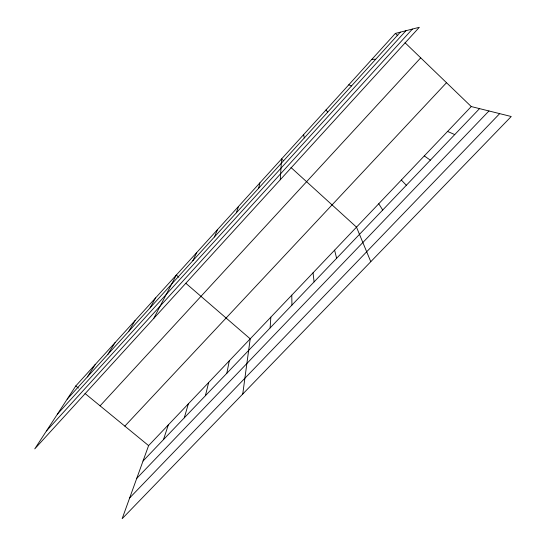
<?xml version="1.0" encoding="UTF-8"?>
<svg xmlns="http://www.w3.org/2000/svg" width="546" height="546" viewBox="0 0 546 546"><rect width="100%" height="100%" fill="white"/><g stroke="black" fill="none" stroke-linecap="round" stroke-linejoin="round"><path stroke-width="0.82" d="M280.255 179.757L281.572 158.941L283.449 160.654M270.127 327.928L270.836 317.158M242.745 394.048L250.211 338.834L185.797 283.244M226.856 373.246L229.279 360.831M258.647 188.227L259.869 182.883M205.405 395.707L208.654 382.507M184.289 417.82L188.336 403.849M163.493 439.598L168.325 424.884M236.357 212.783L238.5 206.456M471.259 106.559L148.601 445.611L122.154 518.7L511.233 116.51L471.259 106.559L405.023 42.718M214.421 236.95L217.458 229.675M192.834 260.735L196.731 252.539M153.726 318.461L176.31 275.061L178.842 277.245M150.034 307.889L155.596 297.911M128.822 331.258L135.196 320.42M107.951 354.258L115.104 342.588M87.401 376.897L95.311 364.421M75.812 385.926L34.767 448.867L419.321 27.3L395.365 33.415L75.812 385.926L78.44 388.076M67.165 399.187L400.32 32.153M57.432 414.114L405.951 30.712M46.465 430.93L412.38 29.075M100.089 405.835L420.713 57.842M124.836 426.126L446.519 82.705M143.018 461.042L479.545 108.62M136.739 478.392L488.963 110.968M129.675 497.918L499.679 113.636M371.881 59.33L375.716 59.255M348.764 84.828L351.522 85.913M447.583 131.436L454.743 134.596M424.283 155.924L430.344 160.149M84.999 393.461L148.601 445.611M290.957 167.479L356.504 227.143L370.782 261.698M395.365 33.415L397.781 35.743M401.337 180.037L406.34 185.285M326.01 109.923L327.723 112.128M378.747 203.767L382.726 210.019M334.602 250.164L336.616 258.306M303.617 134.623L304.32 137.913M313.029 272.829L314.1 281.879M291.776 295.161L291.939 305.084"/></g></svg>
